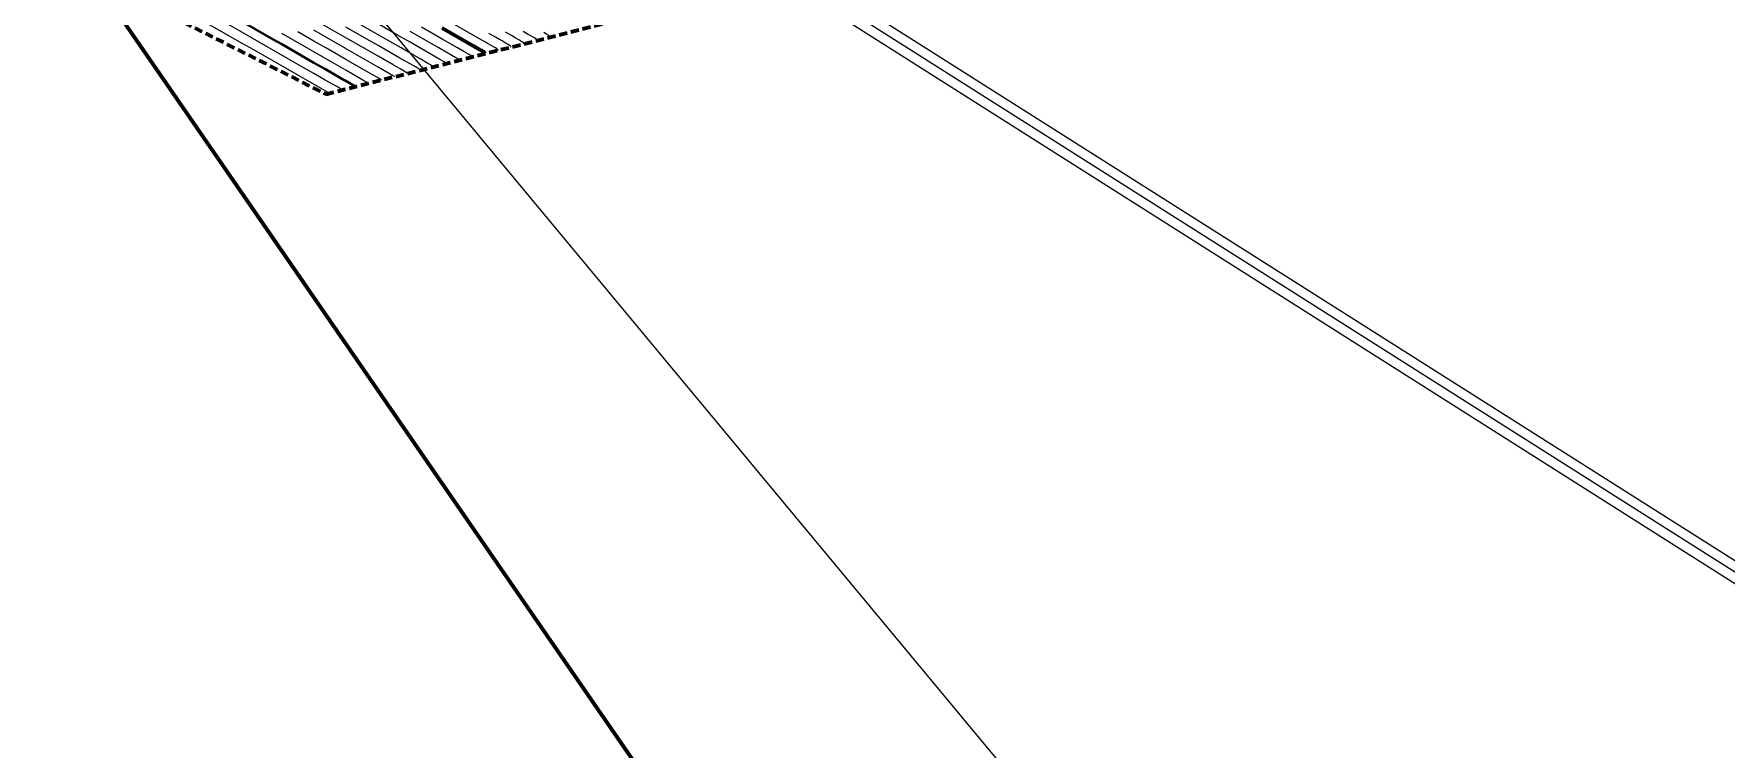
# Model space of a CAD drawing. Extents: x 2799052 to 2815686, y 1319509 to 1336143.
# Drawn here: x 2807441.2 to 2807493.9, y 1327764.8 to 1327787.1 of the extents above; entities that cross this region are included whole.
import ezdxf
from ezdxf.lldxf.tags import DXFTag

# ---------------------------------------------------------------- set-up
doc = ezdxf.new("R2010")
doc.units = 0
doc.header["$LTSCALE"] = 0.5
doc.header["$MEASUREMENT"] = 0
doc.linetypes.add('DASHED', pattern=[0.75, 0.5, -0.25])
for name, color, linetype, lineweight in [('C-NGAS', 30, 'GAS', 25), ('C-SSWR', 1, 'Continuous', 25), ('C-Sswr-Pipe', 125, 'Continuous', 25), ('C-TOPO-BDRY', 5, 'DASHED', 70), ('C-Topo-Cont-10th', 8, 'Continuous', 13), ('C-TOPO-CONT-1FT', 7, 'Continuous', 40), ('C-TOPO-CONT-5FT', 6, 'Continuous', 70), ('C-WATR', 142, 'WATER', 70)]:
    doc.layers.add(name, color=color, linetype=linetype, lineweight=lineweight)
doc.layers.add('C-Road-Asph-Hach-Bdry', color=64, linetype='Continuous', lineweight=25, plot=False)
doc.layers.add('C-TOPO-USER', color=40, linetype='Continuous')
doc.styles.add('Linetype', font='swissb.ttf')
tags = doc.linetypes.add('GAS', pattern='A,1.5,-0.068992,["G",Linetype,S=0.15,R=0,X=0,Y=-0.075],-0.231008', length=1.8).pattern_tags.tags
tags[6] = DXFTag(74, 10)
tags = doc.linetypes.add('WATER', pattern='A,1.5,-0.052597,["W",Linetype,S=0.15,R=0,X=0,Y=-0.075],-0.247403', length=1.8).pattern_tags.tags
tags[6] = DXFTag(74, 10)

msp = doc.modelspace()

# ---------------------------------------------------------------- linework, layer by layer
at = {"layer": 'C-NGAS'}
msp.add_line((2807488.822, 1327743.262), (2807419.136, 1327827.121), dxfattribs=at)
at = {"layer": 'C-Road-Asph-Hach-Bdry'}
msp.add_circle((2807368.688, 1327825.522), 8317.007, dxfattribs=at)
at = {"layer": 'C-SSWR'}
for p, q in [((2807440.39, 1327804.749), (2807610.837, 1327696.764)), ((2807439.987, 1327804.295), (2807610.516, 1327696.257))]:
    msp.add_line(p, q, dxfattribs=at)
at = {"layer": 'C-Sswr-Pipe'}
msp.add_line((2807440.189, 1327804.522), (2807610.677, 1327696.511), dxfattribs=at)
at = {"layer": 'C-TOPO-BDRY'}
for p, q in [((2807450.276, 1327785.204, 8305.199), (2807471.527, 1327790.604, 8305.199)), ((2807443.171, 1327788.79, 8305.199), (2807450.276, 1327785.204, 8305.199))]:
    msp.add_line(p, q, dxfattribs=at)
at = {"layer": 'C-Topo-Cont-10th'}
for points, elevation in [([(2807450.381, 1327785.231), (2807450.381, 1327785.231), (2807450.381, 1327785.232), (2807450.38, 1327785.232), (2807450.344, 1327785.252), (2807450.125, 1327785.378), (2807448.028, 1327786.58), (2807447.684, 1327786.775), (2807445.986, 1327787.735), (2807445.787, 1327787.847), (2807445.705, 1327787.912), (2807445.612, 1327787.965), (2807444.429, 1327788.644), (2807443.895, 1327788.939), (2807443.49, 1327789.166), (2807442.966, 1327789.423), (2807442.492, 1327789.644), (2807441.895, 1327789.934), (2807441.319, 1327790.219), (2807440.895, 1327790.421)], 8306.2), ([(2807450.786, 1327785.334), (2807450.785, 1327785.335), (2807450.783, 1327785.338), (2807450.778, 1327785.34), (2807450.607, 1327785.439), (2807450.249, 1327785.644), (2807450.024, 1327785.773), (2807449.895, 1327785.847), (2807449.419, 1327786.12), (2807447.576, 1327787.176), (2807446.701, 1327787.678), (2807446.21, 1327787.959), (2807445.994, 1327788.083), (2807445.017, 1327788.644), (2807444.895, 1327788.713), (2807444.744, 1327788.794), (2807443.895, 1327789.264), (2807443.677, 1327789.387), (2807443.152, 1327789.644), (2807442.895, 1327789.775), (2807442.636, 1327789.903), (2807441.895, 1327790.263), (2807441.127, 1327790.644)], 8306.1), ([(2807452, 1327785.642), (2807451.998, 1327785.645), (2807451.99, 1327785.655), (2807451.974, 1327785.664), (2807451.973, 1327785.665), (2807451.972, 1327785.666), (2807451.968, 1327785.668), (2807451.957, 1327785.674), (2807451.937, 1327785.686), (2807451.895, 1327785.71), (2807451.74, 1327785.799), (2807450.895, 1327786.283), (2807450.666, 1327786.415), (2807450.267, 1327786.644), (2807449.895, 1327786.857), (2807449.396, 1327787.143)], 8305.8), ([(2807452.405, 1327785.745), (2807452.402, 1327785.749), (2807452.393, 1327785.761), (2807452.377, 1327785.77), (2807452.371, 1327785.773), (2807452.364, 1327785.778), (2807452.339, 1327785.792), (2807452.27, 1327785.831), (2807452.151, 1327785.9), (2807451.895, 1327786.047), (2807450.951, 1327786.588), (2807450.895, 1327786.62), (2807450.88, 1327786.629), (2807450.854, 1327786.644), (2807449.895, 1327787.193)], 8305.7), ([(2807452.809, 1327785.848), (2807452.806, 1327785.852), (2807452.795, 1327785.867), (2807452.78, 1327785.876), (2807452.769, 1327785.882), (2807452.756, 1327785.89), (2807452.711, 1327785.915), (2807452.584, 1327785.988), (2807452.365, 1327786.114), (2807451.895, 1327786.383), (2807451.441, 1327786.644), (2807450.895, 1327786.957), (2807450.162, 1327787.377)], 8305.6), ([(2807453.214, 1327785.951), (2807453.21, 1327785.956), (2807453.197, 1327785.973), (2807453.183, 1327785.981), (2807453.167, 1327785.991), (2807453.148, 1327786.002), (2807453.082, 1327786.039), (2807452.898, 1327786.145), (2807452.579, 1327786.328), (2807452.028, 1327786.644), (2807451.895, 1327786.72), (2807451.716, 1327786.822), (2807450.895, 1327787.293)], 8305.5), ([(2807453.619, 1327786.053), (2807453.614, 1327786.059), (2807453.6, 1327786.079), (2807453.586, 1327786.087), (2807453.565, 1327786.099), (2807453.54, 1327786.113), (2807453.453, 1327786.163), (2807453.211, 1327786.302), (2807452.793, 1327786.542), (2807452.615, 1327786.644), (2807451.895, 1327787.056), (2807450.927, 1327787.611)], 8305.4), ([(2807454.023, 1327786.156), (2807454.018, 1327786.163), (2807454.002, 1327786.185), (2807453.988, 1327786.193), (2807453.963, 1327786.208), (2807453.932, 1327786.225), (2807453.825, 1327786.287), (2807453.525, 1327786.459), (2807453.202, 1327786.644), (2807452.895, 1327786.82), (2807452.482, 1327787.056), (2807451.895, 1327787.393)], 8305.3), ([(2807454.428, 1327786.259), (2807454.423, 1327786.266), (2807454.404, 1327786.291), (2807454.391, 1327786.299), (2807454.361, 1327786.316), (2807454.323, 1327786.337), (2807454.196, 1327786.411), (2807453.839, 1327786.615), (2807453.789, 1327786.644), (2807452.895, 1327787.156)], 8305.2), ([(2807454.833, 1327786.362), (2807454.827, 1327786.37), (2807454.807, 1327786.397), (2807454.794, 1327786.404), (2807454.759, 1327786.425), (2807454.715, 1327786.449), (2807454.567, 1327786.534), (2807454.377, 1327786.644), (2807453.895, 1327786.92), (2807453.248, 1327787.291)], 8305.1), ([(2807455.642, 1327786.568), (2807455.635, 1327786.577), (2807455.612, 1327786.609), (2807455.6, 1327786.616), (2807455.554, 1327786.642), (2807455.499, 1327786.673), (2807455.352, 1327786.758), (2807455.31, 1327786.782), (2807455.245, 1327786.819), (2807455.134, 1327786.883), (2807454.895, 1327787.02), (2807454.014, 1327787.525)], 8304.9), ([(2807456.451, 1327786.773), (2807456.444, 1327786.783), (2807456.44, 1327786.789), (2807456.416, 1327786.821), (2807456.405, 1327786.827), (2807456.35, 1327786.859), (2807456.283, 1327786.897), (2807456.17, 1327786.962), (2807456.052, 1327787.029), (2807455.873, 1327787.132)], 8304.7), ([(2807456.856, 1327786.876), (2807456.849, 1327786.885), (2807456.841, 1327786.896), (2807456.819, 1327786.927), (2807456.808, 1327786.933), (2807456.748, 1327786.967), (2807456.675, 1327787.009), (2807456.578, 1327787.064), (2807456.424, 1327787.153)], 8304.6), ([(2807451.595, 1327785.539), (2807451.594, 1327785.542), (2807451.588, 1327785.549), (2807451.575, 1327785.557), (2807451.424, 1327785.644), (2807450.895, 1327785.947), (2807450.452, 1327786.201), (2807449.895, 1327786.52), (2807449.679, 1327786.644), (2807448.895, 1327787.093)], 8305.9), ([(2807456.047, 1327786.67), (2807456.039, 1327786.68), (2807456.038, 1327786.682), (2807456.014, 1327786.715), (2807456.002, 1327786.721), (2807455.952, 1327786.75), (2807455.891, 1327786.785), (2807455.761, 1327786.86), (2807455.681, 1327786.906), (2807455.559, 1327786.976), (2807455.348, 1327787.097)], 8304.8), ([(2807457.261, 1327786.979), (2807457.254, 1327786.988), (2807457.243, 1327787.003), (2807457.221, 1327787.033), (2807457.211, 1327787.038), (2807457.146, 1327787.076), (2807457.067, 1327787.121)], 8304.5)]:
    msp.add_lwpolyline(points, dxfattribs=dict(at, elevation=elevation))
at = {"layer": 'C-TOPO-CONT-1FT', "elevation": 8306}
msp.add_lwpolyline([(2807451.191, 1327785.436), (2807451.189, 1327785.438), (2807451.185, 1327785.444), (2807451.177, 1327785.449), (2807450.869, 1327785.625), (2807450.836, 1327785.644), (2807450.238, 1327785.987), (2807449.895, 1327786.183), (2807449.092, 1327786.644), (2807448.895, 1327786.757), (2807448.63, 1327786.908), (2807447.348, 1327787.644)], dxfattribs=at)
at = {"layer": 'C-TOPO-CONT-5FT', "elevation": 8305}
msp.add_lwpolyline([(2807455.237, 1327786.465), (2807455.231, 1327786.473), (2807455.209, 1327786.503), (2807455.197, 1327786.51), (2807455.157, 1327786.533), (2807455.107, 1327786.561), (2807454.943, 1327786.656), (2807454.939, 1327786.658), (2807454.932, 1327786.662), (2807454.92, 1327786.669), (2807454.895, 1327786.683), (2807454.803, 1327786.736), (2807453.895, 1327787.256)], dxfattribs=at)
at = {"layer": 'C-TOPO-USER'}
for points, elevation in [([(2807451.191, 1327785.436), (2807451.189, 1327785.438), (2807451.185, 1327785.444), (2807451.177, 1327785.449), (2807450.869, 1327785.625), (2807450.836, 1327785.644), (2807450.238, 1327785.987), (2807449.895, 1327786.183), (2807449.092, 1327786.644), (2807448.895, 1327786.757), (2807448.63, 1327786.908), (2807447.348, 1327787.644)], 8306), ([(2807455.237, 1327786.465), (2807455.231, 1327786.473), (2807455.209, 1327786.503), (2807455.197, 1327786.51), (2807455.157, 1327786.533), (2807455.107, 1327786.561), (2807454.943, 1327786.656), (2807454.939, 1327786.658), (2807454.932, 1327786.662), (2807454.92, 1327786.669), (2807454.895, 1327786.683), (2807454.803, 1327786.736), (2807453.895, 1327787.256)], 8305)]:
    msp.add_lwpolyline(points, dxfattribs=dict(at, elevation=elevation))
at = {"layer": 'C-WATR'}
msp.add_line((2807476.504, 1327740.313), (2807414.849, 1327829.683), dxfattribs=at)

doc.saveas('drawing.dxf')
